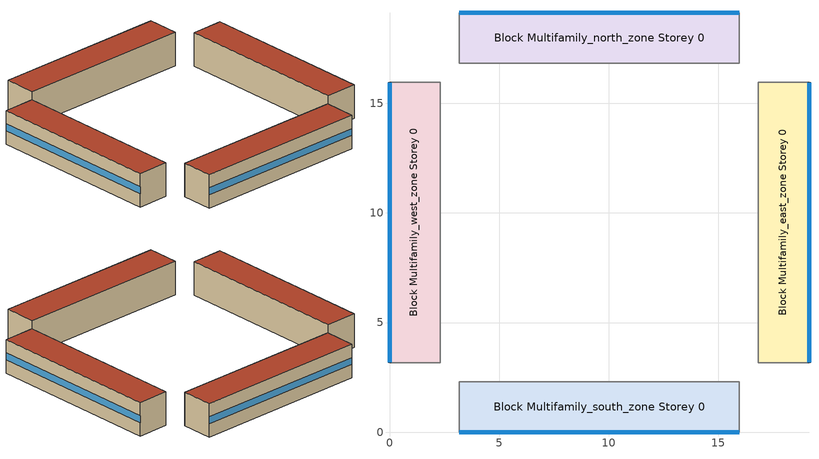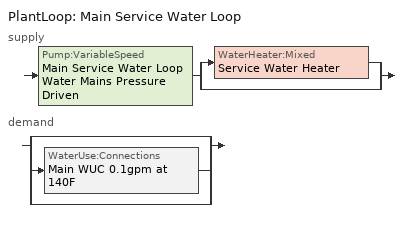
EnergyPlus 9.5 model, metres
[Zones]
Block Multifamily_south_zone Storey 0
 floor ground (Multifamily_south_zone_perimeter_bottom_floor_ffactor): 15.95,2.31 15.95,0 3.18,0 3.18,2.31 z0
 wall outside (ext_wall_wood_framed): 3.18,0 15.95,0 z0:2.44
 wall adiabatic (int_wall_default): 15.95,0 15.95,2.31 3.18,2.31 3.18,0 z0:2.44
 window (window_u_2.1577_shgc_0.3350): 3.18,0 15.94,0 z0.98:1.46
 roof outside (roof_attic_and_other): 15.95,0 15.95,2.31 3.18,2.31 3.18,0 z2.44
Block Multifamily_west_zone Storey 0
 floor ground (Multifamily_west_zone_perimeter_bottom_floor_ffactor): 2.31,15.95 2.31,3.18 0,3.18 0,15.95 z0
 wall outside (ext_wall_wood_framed): 0,15.95 0,3.18 z0:2.44
 wall adiabatic (int_wall_default): 0,3.18 2.31,3.18 2.31,15.95 0,15.95 z0:2.44
 window (window_u_2.1577_shgc_0.3350): 0,15.94 0,3.18 z0.98:1.46
 roof outside (roof_attic_and_other): 2.31,3.18 2.31,15.95 0,15.95 0,3.18 z2.44
Block Multifamily_north_zone Storey 0
 floor ground (Multifamily_north_zone_perimeter_bottom_floor_ffactor): 15.95,19.13 15.95,16.82 3.18,16.82 3.18,19.13 z0
 wall outside (ext_wall_wood_framed): 15.95,19.13 3.18,19.13 z0:2.44
 wall adiabatic (int_wall_default): 3.18,19.13 3.18,16.82 15.95,16.82 15.95,19.13 z0:2.44
 window (window_u_2.1577_shgc_0.3350): 15.94,19.13 3.18,19.13 z0.98:1.46
 roof outside (roof_attic_and_other): 15.95,16.82 15.95,19.13 3.18,19.13 3.18,16.82 z2.44
Block Multifamily_east_zone Storey 0
 floor ground (Multifamily_east_zone_perimeter_bottom_floor_ffactor): 19.13,15.95 19.13,3.18 16.82,3.18 16.82,15.95 z0
 wall outside (ext_wall_wood_framed): 19.13,3.18 19.13,15.95 z0:2.44
 wall adiabatic (int_wall_default): 19.13,15.95 16.82,15.95 16.82,3.18 19.13,3.18 z0:2.44
 window (window_u_2.1577_shgc_0.3350): 19.13,3.18 19.13,15.94 z0.98:1.46
 roof outside (roof_attic_and_other): 19.13,3.18 19.13,15.95 16.82,15.95 16.82,3.18 z2.44
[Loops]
PlantLoop 'Main Service Water Loop'
 supply: Pump:VariableSpeed 'Main Service Water Loop Water Mains Pressure Driven' > split
  | WaterHeater:Mixed 'Service Water Heater'
  | bypass
 demand: split
  | bypass
  | WaterUse:Connections 'Main WUC 0.1gpm at 140F'
  | bypass
[Building]
None: North Axis=0; Terrain=Suburbs; Loads Convergence Tolerance Value=0.04; Temperature Convergence Tolerance Value=0.4; Solar Distribution=FullInteriorAndExterior; Maximum Number of Warmup Days=25; Minimum Number of Warmup Days=6
[Site:Location]
DENVER_STAPLETON_CO_USA_WMO_724690: Latitude=39.77; Longitude=-104.87; Time Zone=-7; Elevation=1611
[SizingPeriod:DesignDay] Day of Month=21; Humidity Condition Type=Wetbulb; Barometric Pressure=83411; Rain Indicator=No; Snow Indicator=No; Daylight Saving Time Indicator=No; Solar Model Indicator=ASHRAEClearSky
Name | Month | Day Type | Maximum DryBulb Temperature | Daily DryBulb Temperature Range | Wetbulb or DewPoint at Maximum DryBulb | Wind Speed | Wind Direction | Sky Clearness
DENVER_STAPLETON Ann Htg 99.6% Condns DB | 12 | WinterDesignDay | -20 | 0 | -20 | 2.3 | 180 | 0
DENVER_STAPLETON Ann Clg .4% Condns DB=>MWB | 7 | SummerDesignDay | 34.1 | 15.2 | 15.8 | 4 | 120 | 1
[SITE:GROUNDTEMPERATURE:FCFACTORMETHOD]
January Ground Temperature=11.4; February Ground Temperature=8.1; March Ground Temperature=5.4; April Ground Temperature=4.5; May Ground Temperature=5.8; June Ground Temperature=8.3; July Ground Temperature=10.9; August Ground Temperature=13; September Ground Temperature=15.6; October Ground Temperature=17.7; November Ground Temperature=18.8; December Ground Temperature=15.1
[MATERIAL] Thermal Absorptance=0.9; Solar Absorptance=0.7
Name | Roughness | Thickness | Conductivity | Density | Specific Heat | Visible Absorptance
g01_13mm_gypsum_board | Smooth | 0.0127 | 0.16 | 800 | 1090 | 0.5
f07_25mm_stucco | Smooth | 0.0254 | 0.72 | 1856 | 840 | 0.7
g01_16mm_gypsum_board | MediumSmooth | 0.0159 | 0.16 | 800 | 1090 | 0.7
f12_asphalt_shingles | VeryRough | 0.0032 | 0.04 | 1120 | 1260 | 0.7
g02_16mm_plywood | Smooth | 0.0159 | 0.12 | 544 | 1210 | 0.7
[MATERIAL:NOMASS]
wall_ins_layer_R_2.3680: Roughness=VeryRough; Thermal Resistance=2.368; Thermal Absorptance=0.9; Solar Absorptance=0.7; Visible Absorptance=0.8
[WINDOWMATERIAL:SIMPLEGLAZINGSYSTEM]
glazing_u_2.1577_shgc_0.3350: UFactor=2.15774; Solar Heat Gain Coefficient=0.335
[CONSTRUCTION]
int_wall_default: g01_13mm_gypsum_board, g01_13mm_gypsum_board
ext_wall_wood_framed: f07_25mm_stucco, g01_16mm_gypsum_board, wall_ins_layer_R_2.3680, g01_16mm_gypsum_board
roof_attic_and_other: f12_asphalt_shingles, g02_16mm_plywood, g01_16mm_gypsum_board
window_u_2.1577_shgc_0.3350: glazing_u_2.1577_shgc_0.3350
[CONSTRUCTION:FFACTORGROUNDFLOOR] FFactor=1.3; Area=29.4735; PerimeterExposed=12.7723
Multifamily_south_zone_perimeter_bottom_floor_ffactor; Multifamily_west_zone_perimeter_bottom_floor_ffactor; Multifamily_north_zone_perimeter_bottom_floor_ffactor; Multifamily_east_zone_perimeter_bottom_floor_ffactor
[ZONE] Type=1; Multiplier=1; Ceiling Height=autocalculate; Volume=autocalculate; Floor Area=autocalculate; Part of Total Floor Area=Yes
Block Multifamily_south_zone Storey 0; Block Multifamily_west_zone Storey 0; Block Multifamily_north_zone Storey 0; Block Multifamily_east_zone Storey 0
[ZONELIST]
zone_list_Multifamily: Block Multifamily_south_zone Storey 0, Block Multifamily_west_zone Storey 0, Block Multifamily_north_zone Storey 0, Block Multifamily_east_zone Storey 0
[PEOPLE]
Multifamily_ppl: Zone or ZoneList=zone_list_Multifamily; Number of People Schedule=bldg_occ_sch; Number of People Calculation Method=People/Area; People per Zone Floor Area=1.69644e-05; Fraction Radiant=0.3; Sensible Heat Fraction=autocalculate; Activity Level Schedule=activity_sch; Carbon Dioxide Generation Rate=3.82e-08; Enable ASHRAE 55 Comfort Warnings=No; Mean Radiant Temperature Calculation Type=ZoneAveraged; Clothing Insulation Calculation Method=ClothingInsulationSchedule
[LIGHTS]
Multifamily_lgt: Zone or ZoneList=zone_list_Multifamily; Schedule=bldg_light_sch; Design Level Calculation Method=Watts/Area; Watts per Zone Floor Area=16.5573; Return Air Fraction=0; Fraction Radiant=0.7; Fraction Visible=0.2; Fraction Replaceable=1; EndUse Subcategory=General; Return Air Fraction Calculated from Plenum Temperature=No; Return Air Fraction Function of Plenum Temperature Coefficient 1=0; Return Air Fraction Function of Plenum Temperature Coefficient 2=0
[ELECTRICEQUIPMENT]
Multifamily_eqp: Zone or ZoneList=zone_list_Multifamily; Schedule=bldg_electric_equipment_sch; Design Level Calculation Method=Watts/Area; Watts per Zone Floor Area=2.14831; Fraction Latent=0; Fraction Radiant=0.5; Fraction Lost=0; EndUse Subcategory=General
[GASEQUIPMENT]
Multifamily_gas_equipment: Zone or ZoneList=Block Multifamily_north_zone Storey 0; Schedule=bldg_gas_equipment_sch; Design Level Calculation Method=EquipmentLevel; Design Level=150.4; Fraction Latent=0.1; Fraction Radiant=0.2; Fraction Lost=0.7; Carbon Dioxide Generation Rate=0; EndUse Subcategory=General
[ZONEINFILTRATION:DESIGNFLOWRATE] Constant Term Coefficient=0; Temperature Term Coefficient=0; Velocity Term Coefficient=0.224; Velocity Squared Term Coefficient=0
Name | Zone or ZoneList | Schedule | Design Flow Rate Calculation Method | Flow per Exterior Surface Area | Design Flow Rate
Multifamily_inf | zone_list_Multifamily | bldg_infiltration_sch | Flow/ExteriorArea | 0.002032
Multifamily_door_infiltration | Block Multifamily_south_zone Storey 0 | bldg_door_infiltration_sch | Flow/Zone |  | 0.02032
[EXTERIOR:LIGHTS]
Multifamily_ext_lgt: Schedule=bldg_ext_light_sch; Design Level=160; Control Option=AstronomicalClock; EndUse Subcategory=General
[DESIGNSPECIFICATION:OUTDOORAIR]
design_oa: Outdoor Air Method=Sum; Outdoor Air Flow per Person=0.00236; Outdoor Air Flow per Zone Floor Area=0.0003; Outdoor Air Flow per Zone=0; Outdoor Air Flow Air Changes per Hour=0
[Sizing:Zone] Zone Cooling Design Supply Air Temperature Input Method=SupplyAirTemperature; Zone Cooling Design Supply Air Temperature=14; Zone Cooling Design Supply Air Temperature Difference=11.11; Zone Heating Design Supply Air Temperature Input Method=SupplyAirTemperature; Zone Heating Design Supply Air Temperature=50; Zone Heating Design Supply Air Temperature Difference=11.11; Zone Cooling Design Supply Air Humidity Ratio=0.0085; Zone Heating Design Supply Air Humidity Ratio=0.008; Design Specification Outdoor Air Object=design_oa; Cooling Design Air Flow Method=DesignDay; Cooling Design Air Flow Rate=0; Cooling Minimum Air Flow per Zone Floor Area=0.000762; Cooling Minimum Air Flow=0; Cooling Minimum Air Flow Fraction=0; Heating Design Air Flow Method=DesignDay; Heating Design Air Flow Rate=0; Heating Maximum Air Flow per Zone Floor Area=0.002032; Heating Maximum Air Flow=0.141576; Heating Maximum Air Flow Fraction=0.3; Account for Dedicated Outdoor Air System=No
Block Multifamily_east_zone Storey 0; Block Multifamily_north_zone Storey 0; Block Multifamily_south_zone Storey 0; Block Multifamily_west_zone Storey 0
[Sizing:Plant]
Main Service Water Loop: Loop Type=Heating; Design Loop Exit Temperature=60; Loop Design Temperature Difference=5; Sizing Option=NonCoincident; Zone Timesteps in Averaging Window=1; Coincident Sizing Factor Mode=None
[ZONECONTROL:THERMOSTAT]
zone_list_Multifamily Thermostat: Zone or ZoneList=zone_list_Multifamily; Control Type Schedule=zone_list_Multifamily Thermostat Schedule; Control 1=zone_list_Multifamily Thermostat DualSP; Temperature Difference Between Cutout And Setpoint=0
[THERMOSTATSETPOINT:DUALSETPOINT]
zone_list_Multifamily Thermostat DualSP: Heating Setpoint Temperature Schedule=heating_setpoint_constant; Cooling Setpoint Temperature Schedule=cooling_setpoint_constant
[ZoneHVAC:UnitHeater] Availability Schedule=always_on; Maximum Supply Air Flow Rate=Autosize; Supply Air Fan Operation During No Heating=No; Maximum Hot Water or Steam Flow Rate=Autosize; Minimum Hot Water or Steam Flow Rate=0; Heating Convergence Tolerance=0.001
Name | Supply Air Fan | Heating Coil
Block Multifamily_east_zone Storey 0 Unit Heater | Block Multifamily_east_zone Storey 0 UnitHeater Fan | Block Multifamily_east_zone Storey 0 UnitHeater Electric Htg Coil
Block Multifamily_north_zone Storey 0 Unit Heater | Block Multifamily_north_zone Storey 0 UnitHeater Fan | Block Multifamily_north_zone Storey 0 UnitHeater Electric Htg Coil
Block Multifamily_south_zone Storey 0 Unit Heater | Block Multifamily_south_zone Storey 0 UnitHeater Fan | Block Multifamily_south_zone Storey 0 UnitHeater Electric Htg Coil
Block Multifamily_west_zone Storey 0 Unit Heater | Block Multifamily_west_zone Storey 0 UnitHeater Fan | Block Multifamily_west_zone Storey 0 UnitHeater Electric Htg Coil
[Zone equipment]
Block Multifamily_east_zone Storey 0: Block Multifamily_east_zone Storey 0 Unit Heater
Block Multifamily_north_zone Storey 0: Block Multifamily_north_zone Storey 0 Unit Heater
Block Multifamily_south_zone Storey 0: Block Multifamily_south_zone Storey 0 Unit Heater
Block Multifamily_west_zone Storey 0: Block Multifamily_west_zone Storey 0 Unit Heater
[Fan:ConstantVolume] Availability Schedule=bldg_hvac_operation_sch; Fan Total Efficiency=0.9; Pressure Rise=49.8178; Maximum Flow Rate=AutoSize; Motor Efficiency=1; Motor In Airstream Fraction=1
Block Multifamily_east_zone Storey 0 UnitHeater Fan; Block Multifamily_north_zone Storey 0 UnitHeater Fan; Block Multifamily_south_zone Storey 0 UnitHeater Fan; Block Multifamily_west_zone Storey 0 UnitHeater Fan
[Coil:Heating:Electric] Availability Schedule=always_on; Efficiency=1; Nominal Capacity=Autosize
Block Multifamily_east_zone Storey 0 UnitHeater Electric Htg Coil; Block Multifamily_north_zone Storey 0 UnitHeater Electric Htg Coil; Block Multifamily_south_zone Storey 0 UnitHeater Electric Htg Coil; Block Multifamily_west_zone Storey 0 UnitHeater Electric Htg Coil
[Pump:VariableSpeed]
Main Service Water Loop Water Mains Pressure Driven: Design Maximum Flow Rate=Autosize; Design Pump Head=0.001; Design Power Consumption=Autosize; Motor Efficiency=1; Fraction of Motor Inefficiencies to Fluid Stream=0; Coefficient 1 of the Part Load Performance Curve=0; Coefficient 2 of the Part Load Performance Curve=1; Coefficient 3 of the Part Load Performance Curve=0; Coefficient 4 of the Part Load Performance Curve=0; Design Minimum Flow Rate=0; Pump Control Type=Continuous; Skin Loss Radiative Fraction=0.5; Design Power Sizing Method=PowerPerFlowPerPressure; Design Electric Power per Unit Flow Rate=348701.1; Design Shaft Power per Unit Flow Rate per Unit Head=1.28205; Design Minimum Flow Rate Fraction=0; EndUse Subcategory=General
[WaterHeater:Mixed]
Service Water Heater: Tank Volume=Autosize; Setpoint Temperature Schedule=Service Water Loop Temp - 140F; Deadband Temperature Difference=2; Maximum Temperature Limit=60; Heater Control Type=Cycle; Heater Maximum Capacity=Autosize; Heater Ignition Minimum Flow Rate=0; Heater Ignition Delay=0; Heater Fuel Type=Electricity; Heater Thermal Efficiency=1; Off Cycle Parasitic Fuel Consumption Rate=1875.65; Off Cycle Parasitic Fuel Type=Electricity; Off Cycle Parasitic Heat Fraction to Tank=0.8; On Cycle Parasitic Fuel Consumption Rate=1875.65; On Cycle Parasitic Fuel Type=Electricity; On Cycle Parasitic Heat Fraction to Tank=0; Ambient Temperature Indicator=Schedule; Ambient Temperature Schedule=Water Heater Ambient Temp Schedule - 71.6f; Off Cycle Loss Coefficient to Ambient Temperature=1.053; Off Cycle Loss Fraction to Zone=1; On Cycle Loss Coefficient to Ambient Temperature=1.053; On Cycle Loss Fraction to Zone=1; Use Side Effectiveness=1; Source Side Effectiveness=1; Use Side Design Flow Rate=Autosize; Source Side Design Flow Rate=Autosize; Indirect Water Heating Recovery Time=1.5; Source Side Flow Control Mode=IndirectHeatPrimarySetpoint; EndUse Subcategory=General
[WaterHeater:Sizing]
Service Water Heater: Design Mode=PeakDraw; Time Storage Can Meet Peak Draw=0.538503; Time for Tank Recovery=1.5; Nominal Tank Volume for Autosizing Plant Connections=1
[PlantLoop]
Main Service Water Loop: Fluid Type=Water; Plant Equipment Operation Scheme=Main Service Water Loop Operation Schemes; Maximum Loop Temperature=60; Minimum Loop Temperature=10; Maximum Loop Flow Rate=Autosize; Minimum Loop Flow Rate=0; Plant Loop Volume=Autocalculate; Load Distribution Scheme=Optimal; Plant Loop Demand Calculation Scheme=SingleSetpoint
[PlantEquipmentList]
Main Service Water Loop Heating Equipment List: Service Water Heater
[PlantEquipmentOperation:HeatingLoad]
Main Service Water Loop Heating Operation Scheme: Load Range 1 Lower Limit=0; Load Range 1 Upper Limit=1000000000; Range 1 Equipment List=Main Service Water Loop Heating Equipment List
[PlantEquipmentOperationSchemes]
Main Service Water Loop Operation Schemes: Control Scheme 1=Main Service Water Loop Heating Operation Scheme; Control Scheme 1 Schedule=always_on
[SetpointManager:Scheduled]
Service hot water setpoint manager: Control Variable=Temperature; Schedule=Service Water Loop Temp - 140F
[WaterUse:Equipment]
Main Service Water Use 0.1gpm at 140F: EndUse Subcategory=General; Peak Flow Rate=6.309e-06; Flow Rate Fraction Schedule=bldg_swh_use_sch; Target Temperature Schedule=Mixed Water At Faucet Temp - 140F; Sensible Fraction Schedule=Fraction Sensible - 0.2; Latent Fraction Schedule=Fraction Latent - 0.05
[WaterUse:Connections]
Main WUC 0.1gpm at 140F: Drain Water Heat Exchanger Type=None; Drain Water Heat Exchanger Destination=Plant; Water Use Equipment 1=Main Service Water Use 0.1gpm at 140F
[Schedule:Day:Interval]
Fraction Latent - 0.05 Default: No, 24:00, 0.05
Fraction Sensible - 0.2 Default: No, 24:00, 0.2
Mixed Water At Faucet Temp - 140F Default; Service Water Loop Temp - 140F Default: No, 24:00, 60
Water Heater Ambient Temp Schedule - 71.6f Default: No, 24:00, 22
[Schedule:Week:Daily]
Fraction Latent - 0.05 Week Rule - Jan1-Dec31: Fraction Latent - 0.05 Default, Fraction Latent - 0.05 Default, Fraction Latent - 0.05 Default, Fraction Latent - 0.05 Default, Fraction Latent - 0.05 Default, Fraction Latent - 0.05 Default, Fraction Latent - 0.05 Default, Fraction Latent - 0.05 Default, Fraction Latent - 0.05 Default, Fraction Latent - 0.05 Default, Fraction Latent - 0.05 Default, Fraction Latent - 0.05 Default
Fraction Sensible - 0.2 Week Rule - Jan1-Dec31: Fraction Sensible - 0.2 Default, Fraction Sensible - 0.2 Default, Fraction Sensible - 0.2 Default, Fraction Sensible - 0.2 Default, Fraction Sensible - 0.2 Default, Fraction Sensible - 0.2 Default, Fraction Sensible - 0.2 Default, Fraction Sensible - 0.2 Default, Fraction Sensible - 0.2 Default, Fraction Sensible - 0.2 Default, Fraction Sensible - 0.2 Default, Fraction Sensible - 0.2 Default
Mixed Water At Faucet Temp - 140F Week Rule - Jan1-Dec31: Mixed Water At Faucet Temp - 140F Default, Mixed Water At Faucet Temp - 140F Default, Mixed Water At Faucet Temp - 140F Default, Mixed Water At Faucet Temp - 140F Default, Mixed Water At Faucet Temp - 140F Default, Mixed Water At Faucet Temp - 140F Default, Mixed Water At Faucet Temp - 140F Default, Mixed Water At Faucet Temp - 140F Default, Mixed Water At Faucet Temp - 140F Default, Mixed Water At Faucet Temp - 140F Default, Mixed Water At Faucet Temp - 140F Default, Mixed Water At Faucet Temp - 140F Default
Service Water Loop Temp - 140F Week Rule - Jan1-Dec31: Service Water Loop Temp - 140F Default, Service Water Loop Temp - 140F Default, Service Water Loop Temp - 140F Default, Service Water Loop Temp - 140F Default, Service Water Loop Temp - 140F Default, Service Water Loop Temp - 140F Default, Service Water Loop Temp - 140F Default, Service Water Loop Temp - 140F Default, Service Water Loop Temp - 140F Default, Service Water Loop Temp - 140F Default, Service Water Loop Temp - 140F Default, Service Water Loop Temp - 140F Default
Water Heater Ambient Temp Schedule - 71.6f Week Rule - Jan1-Dec31: Water Heater Ambient Temp Schedule - 71.6f Default, Water Heater Ambient Temp Schedule - 71.6f Default, Water Heater Ambient Temp Schedule - 71.6f Default, Water Heater Ambient Temp Schedule - 71.6f Default, Water Heater Ambient Temp Schedule - 71.6f Default, Water Heater Ambient Temp Schedule - 71.6f Default, Water Heater Ambient Temp Schedule - 71.6f Default, Water Heater Ambient Temp Schedule - 71.6f Default, Water Heater Ambient Temp Schedule - 71.6f Default, Water Heater Ambient Temp Schedule - 71.6f Default, Water Heater Ambient Temp Schedule - 71.6f Default, Water Heater Ambient Temp Schedule - 71.6f Default
[Schedule:Year]
Fraction Latent - 0.05: Fraction Latent - 0.05 Week Rule - Jan1-Dec31, 1, 1, 12, 31
Fraction Sensible - 0.2: Fraction Sensible - 0.2 Week Rule - Jan1-Dec31, 1, 1, 12, 31
Mixed Water At Faucet Temp - 140F: Mixed Water At Faucet Temp - 140F Week Rule - Jan1-Dec31, 1, 1, 12, 31
Service Water Loop Temp - 140F: Service Water Loop Temp - 140F Week Rule - Jan1-Dec31, 1, 1, 12, 31
Water Heater Ambient Temp Schedule - 71.6f: Water Heater Ambient Temp Schedule - 71.6f Week Rule - Jan1-Dec31, 1, 1, 12, 31
[SCHEDULE:COMPACT]
zone_list_Multifamily Thermostat Schedule: Through: 12/31, For: AllDays, Until: 24:00, 4
[SCHEDULE:FILE] File=schedules/SITE_00004_schedules.csv; Rows to Skip at Top=1; Number of Hours of Data=8760; Column Separator=Comma; Interpolate to Timestep=No
Name | Column Number
bldg_occ_sch | 2
bldg_swh_use_sch | 3
bldg_electric_equipment_sch | 4
bldg_gas_equipment_sch | 5
bldg_light_sch | 6
bldg_ext_light_sch | 7
bldg_hvac_operation_sch | 8
bldg_infiltration_sch | 11
bldg_door_infiltration_sch | 12
activity_sch | 13
always_on | 14
[SCHEDULE:CONSTANT]
cooling_setpoint_constant: Any Number, 26.66
heating_setpoint_constant: Any Number, 22.22
